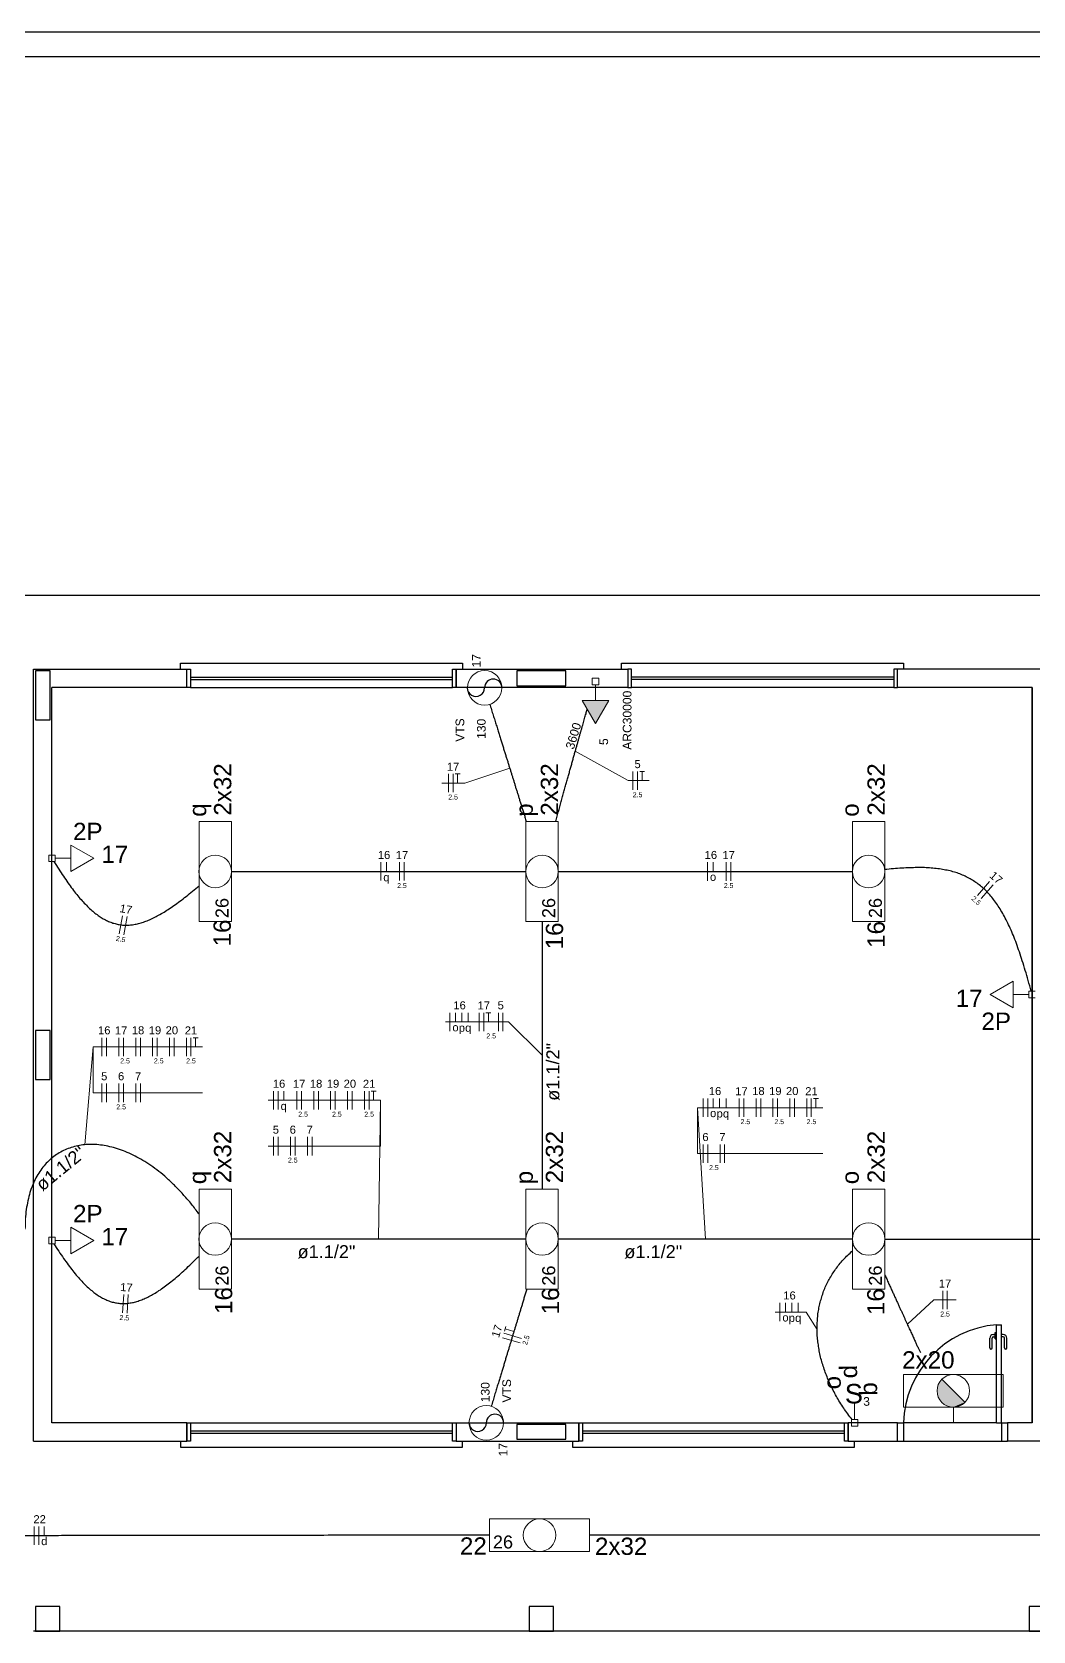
# Model space of a CAD drawing. Extents: x 210 to 779, y 61 to 241.
# Drawn here: x 375.34 to 383.51, y 209.26 to 222.31 of the extents above; entities that cross this region are included whole.
import ezdxf

# ---------------------------------------------------------------- set-up
doc = ezdxf.new("R2010")
doc.units = 0
doc.header["$LTSCALE"] = 2
doc.layers.get('0').update_dxf_attribs({"linetype": 'CONTINUOUS'})
for name, color, linetype in [('A-MURO', 2, 'CONTINUOUS'), ('A-PAREDE', 5, 'CONTINUOUS'), ('A-PISOS-NIVEL', 1, 'CONTINUOUS'), ('A-PORTA', 3, 'CONTINUOUS'), ('A-SOLEIRA', 1, 'CONTINUOUS'), ('AR-ESQ', 2, 'CONTINUOUS')]:
    doc.layers.add(name, color=color, linetype=linetype)
for name, color, linetype, lineweight in [('EL-Condutos', 4, 'CONTINUOUS', 30), ('EL-Fios', 9, 'CONTINUOUS', 20), ('EL-Textos condutos', 7, 'CONTINUOUS', 20), ('EL-Textos fios', 7, 'CONTINUOUS', 20), ('EL-Textos pontos', 5, 'CONTINUOUS', 20), ('P-SIMBOL', 5, 'CONTINUOUS', 20)]:
    doc.layers.add(name, color=color, linetype=linetype, lineweight=lineweight)
doc.styles.add('Arial', font='arial.ttf')

msp = doc.modelspace()

# ---------------------------------------------------------------- hatches: boundary and pattern name
at = {"layer": 'P-SIMBOL', "linetype": 'Continuous'}
for points in [[(379.826, 216.854), (379.934, 216.666), (380.043, 216.854)], [(382.762, 211.314), (382.752, 211.302), (382.748, 211.298), (382.745, 211.293), (382.738, 211.281), (382.735, 211.276), (382.734, 211.273), (382.733, 211.269), (382.731, 211.265), (382.729, 211.258), (382.728, 211.254), (382.726, 211.249), (382.725, 211.242), (382.724, 211.235), (382.724, 211.23), (382.723, 211.225), (382.723, 211.219), (382.724, 211.211), (382.724, 211.207), (382.725, 211.201), (382.725, 211.198), (382.726, 211.195), (382.727, 211.191), (382.727, 211.189), (382.729, 211.185), (382.73, 211.183), (382.731, 211.179), (382.732, 211.177), (382.731, 211.176), (382.732, 211.172), (382.734, 211.168), (382.735, 211.167), (382.735, 211.164), (382.737, 211.162), (382.738, 211.161), (382.739, 211.158), (382.741, 211.155), (382.743, 211.151), (382.745, 211.149), (382.746, 211.147), (382.748, 211.144), (382.749, 211.142), (382.751, 211.14), (382.753, 211.137), (382.755, 211.135), (382.759, 211.132), (382.761, 211.128), (382.763, 211.126), (382.765, 211.124), (382.769, 211.12), (382.772, 211.119), (382.775, 211.116), (382.778, 211.115), (382.779, 211.114), (382.783, 211.111), (382.785, 211.109), (382.79, 211.107), (382.792, 211.105), (382.795, 211.104), (382.797, 211.102), (382.799, 211.102), (382.801, 211.101), (382.802, 211.1), (382.808, 211.098), (382.811, 211.096), (382.814, 211.095), (382.815, 211.095), (382.816, 211.094), (382.819, 211.094), (382.82, 211.093), (382.822, 211.093), (382.824, 211.093), (382.828, 211.092), (382.831, 211.091), (382.834, 211.091), (382.837, 211.09), (382.855, 211.088)], [(382.949, 211.127), (382.762, 211.314), (382.855, 211.088)], [(382.949, 211.127), (382.944, 211.122), (382.94, 211.119), (382.934, 211.115), (382.928, 211.11), (382.925, 211.108), (382.923, 211.107), (382.921, 211.105), (382.918, 211.104), (382.909, 211.1), (382.906, 211.099), (382.899, 211.096), (382.893, 211.094), (382.889, 211.093), (382.88, 211.091), (382.876, 211.09), (382.872, 211.089), (382.855, 211.088)]]:
    msp.add_hatch(color=256, dxfattribs=at).paths.add_polyline_path(points)

# ---------------------------------------------------------------- linework, layer by layer
for centre, start, end in [((379.1, 216.958), 0.0193, 180), ((378.959, 216.958), 179.981, 0.0001), ((379.114, 210.959), 0.0193, 180), ((378.973, 210.959), 179.98, 0.0003)]:
    msp.add_arc(centre, 0.0706, start, end)
at = {"layer": 'A-MURO', "color": 251}
for p, q in [((325.148, 222.31), (405.148, 222.31)), ((325.348, 222.11), (404.913, 222.11))]:
    msp.add_line(p, q, dxfattribs=at)
at = {"layer": 'A-PAREDE', "color": 251}
for p, q in [((375.348, 213.96), (375.348, 217.11)), ((375.348, 217.11), (376.598, 217.11)), ((376.598, 216.96), (376.598, 217.11)), ((382.398, 216.96), (382.398, 217.11)), ((375.348, 210.96), (375.348, 216.96)), ((375.348, 210.81), (375.348, 216.96)), ((375.498, 210.96), (375.498, 216.96)), ((375.498, 210.96), (375.498, 216.96)), ((376.598, 216.96), (375.498, 216.96)), ((383.498, 216.96), (383.498, 210.96)), ((376.598, 210.96), (375.498, 210.96)), ((376.598, 210.96), (376.598, 210.81)), ((378.798, 210.96), (379.798, 210.96)), ((378.798, 210.96), (378.798, 210.81)), ((379.798, 210.96), (379.798, 210.81)), ((381.998, 210.81), (381.998, 210.96)), ((383.298, 210.96), (383.298, 210.81)), ((383.498, 210.96), (383.298, 210.96)), ((375.348, 210.81), (376.598, 210.81)), ((378.798, 210.81), (379.798, 210.81)), ((384.748, 210.81), (383.292, 210.81))]:
    msp.add_line(p, q, dxfattribs=at)
for points in [[(375.363, 216.695), (375.483, 216.695), (375.483, 217.095), (375.363, 217.095)], [(380.198, 217.11), (380.198, 216.96), (378.798, 216.96), (378.798, 217.11)], [(379.293, 217.095), (379.293, 216.975), (379.693, 216.975), (379.693, 217.095)], [(375.363, 213.76), (375.483, 213.76), (375.483, 214.16), (375.363, 214.16)], [(379.293, 210.945), (379.293, 210.825), (379.693, 210.825), (379.693, 210.945)], [(382.398, 210.96), (381.998, 210.96), (381.998, 210.81), (382.398, 210.81)], [(375.563, 209.46), (375.363, 209.46), (375.363, 209.26), (375.563, 209.26)], [(379.593, 209.46), (379.393, 209.46), (379.393, 209.26), (379.593, 209.26)], [(383.673, 209.46), (383.473, 209.46), (383.473, 209.26), (383.673, 209.26)]]:
    msp.add_lwpolyline(points, close=True, dxfattribs=at)
for points in [[(384.748, 217.11), (382.398, 217.11)], [(383.498, 210.96), (383.498, 210.96), (383.498, 216.96), (382.398, 216.96)]]:
    msp.add_lwpolyline(points, dxfattribs=at)
at = {"layer": 'A-PISOS-NIVEL', "color": 251}
for p, q in [((400.548, 217.71), (342.148, 217.71)), ((391.798, 209.26), (375.348, 209.26))]:
    msp.add_line(p, q, dxfattribs=at)
at = {"layer": 'A-PORTA', "color": 251}
for p, q in [((383.182, 211.68), (383.197, 211.68)), ((383.197, 211.645), (383.197, 211.695)), ((383.197, 211.695), (383.202, 211.695)), ((383.247, 211.695), (383.242, 211.695)), ((383.247, 211.645), (383.247, 211.695)), ((383.262, 211.68), (383.247, 211.68)), ((383.152, 211.57), (383.152, 211.65)), ((383.172, 211.57), (383.172, 211.65)), ((383.182, 211.66), (383.197, 211.66)), ((383.197, 211.645), (383.202, 211.645)), ((383.247, 211.645), (383.242, 211.645)), ((383.262, 211.66), (383.247, 211.66)), ((383.272, 211.57), (383.272, 211.65)), ((383.292, 211.57), (383.292, 211.65))]:
    msp.add_line(p, q, dxfattribs=at)
for centre, radius, start, end in [((383.277, 210.933), 0.83, 94.7788, 178.1499), ((383.182, 211.65), 0.03, 90, 180), ((383.262, 211.65), 0.03, 0, 90), ((383.162, 211.57), 0.01, 180, 0), ((383.182, 211.65), 0.01, 90, 180), ((383.262, 211.65), 0.01, 0, 90), ((383.282, 211.57), 0.01, 180, 0)]:
    msp.add_arc(centre, radius, start, end, dxfattribs=at)
at = {"layer": 'A-SOLEIRA', "color": 251}
for p, q in [((383.208, 210.96), (382.448, 210.96)), ((382.448, 210.81), (383.248, 210.81))]:
    msp.add_line(p, q, dxfattribs=at)
at = {"layer": 'AR-ESQ', "color": 251}
for p, q in [((376.628, 217.045), (378.768, 217.045)), ((376.628, 217.025), (378.768, 217.025)), ((382.368, 217.045), (380.228, 217.045)), ((382.368, 217.025), (380.228, 217.025)), ((376.628, 216.96), (378.768, 216.96)), ((382.368, 216.96), (380.228, 216.96)), ((383.208, 210.96), (383.208, 211.76)), ((383.208, 211.76), (383.248, 211.76)), ((383.248, 210.96), (383.248, 211.76)), ((376.628, 210.96), (378.768, 210.96)), ((376.628, 210.895), (378.768, 210.895)), ((379.828, 210.96), (381.968, 210.96)), ((379.828, 210.895), (381.968, 210.895)), ((382.398, 210.96), (382.448, 210.96)), ((382.448, 210.96), (382.448, 210.81)), ((383.208, 210.96), (383.248, 210.96)), ((383.248, 210.96), (383.248, 210.81)), ((383.248, 210.96), (383.298, 210.96)), ((376.628, 210.875), (378.768, 210.875)), ((379.828, 210.875), (381.968, 210.875)), ((382.398, 210.81), (382.448, 210.81)), ((383.248, 210.81), (383.298, 210.81))]:
    msp.add_line(p, q, dxfattribs=at)
for points in [[(376.548, 217.11), (376.548, 217.16), (378.848, 217.16), (378.848, 217.11)], [(380.148, 217.11), (380.148, 217.16), (382.448, 217.16), (382.448, 217.11)], [(376.548, 210.81), (376.548, 210.76), (378.848, 210.76), (378.848, 210.81)], [(379.748, 210.81), (379.748, 210.76), (382.048, 210.76), (382.048, 210.81)]]:
    msp.add_lwpolyline(points, dxfattribs=at)
for points in [[(376.598, 217.11), (376.628, 217.11), (376.628, 216.96), (376.598, 216.96)], [(378.768, 217.11), (378.798, 217.11), (378.798, 216.96), (378.768, 216.96)], [(380.228, 217.11), (380.198, 217.11), (380.198, 216.96), (380.228, 216.96)], [(382.398, 217.11), (382.368, 217.11), (382.368, 216.96), (382.398, 216.96)], [(376.598, 210.96), (376.628, 210.96), (376.628, 210.81), (376.598, 210.81)], [(378.768, 210.96), (378.798, 210.96), (378.798, 210.81), (378.768, 210.81)], [(379.798, 210.96), (379.828, 210.96), (379.828, 210.81), (379.798, 210.81)], [(381.968, 210.96), (381.998, 210.96), (381.998, 210.81), (381.968, 210.81)]]:
    msp.add_lwpolyline(points, close=True, dxfattribs=at)
at = {"layer": 'EL-Condutos', "linetype": 'Continuous'}
for points in [[(379.071, 216.825), (379.086, 216.779), (379.099, 216.735), (379.113, 216.693), (379.125, 216.653), (379.137, 216.614), (379.148, 216.578), (379.159, 216.542), (379.17, 216.509), (379.18, 216.476), (379.19, 216.444), (379.199, 216.414), (379.209, 216.384), (379.218, 216.356), (379.226, 216.327), (379.235, 216.3), (379.244, 216.273), (379.252, 216.246), (379.26, 216.219), (379.269, 216.192), (379.277, 216.165), (379.285, 216.138), (379.294, 216.111), (379.303, 216.083), (379.311, 216.055), (379.32, 216.026), (379.33, 215.996), (379.339, 215.966), (379.349, 215.934), (379.359, 215.901), (379.37, 215.867)], [(379.609, 215.866), (379.622, 215.911), (379.634, 215.955), (379.646, 215.997), (379.657, 216.039), (379.668, 216.08), (379.679, 216.119), (379.69, 216.158), (379.701, 216.195), (379.711, 216.232), (379.721, 216.267), (379.73, 216.302), (379.74, 216.335), (379.749, 216.368), (379.758, 216.399), (379.766, 216.43), (379.775, 216.46), (379.783, 216.488), (379.791, 216.516), (379.798, 216.543), (379.806, 216.569), (379.813, 216.594), (379.82, 216.618), (379.827, 216.642), (379.833, 216.664), (379.839, 216.686), (379.845, 216.707), (379.851, 216.727), (379.857, 216.746), (379.862, 216.764), (379.867, 216.782)], [(375.515, 215.539), (375.554, 215.478), (375.592, 215.42), (375.629, 215.366), (375.665, 215.316), (375.701, 215.271), (375.736, 215.229), (375.771, 215.191), (375.806, 215.157), (375.84, 215.126), (375.875, 215.1), (375.909, 215.078), (375.943, 215.059), (375.978, 215.044), (376.013, 215.033), (376.048, 215.025), (376.084, 215.021), (376.12, 215.021), (376.157, 215.024), (376.196, 215.032), (376.235, 215.042), (376.275, 215.057), (376.316, 215.074), (376.358, 215.096), (376.402, 215.121), (376.447, 215.149), (376.494, 215.181), (376.543, 215.216), (376.593, 215.255), (376.645, 215.297), (376.699, 215.342)], [(376.964, 215.459), (377.077, 215.459), (377.182, 215.459), (377.282, 215.459), (377.376, 215.459), (377.464, 215.459), (377.548, 215.459), (377.627, 215.459), (377.703, 215.459), (377.775, 215.459), (377.844, 215.459), (377.911, 215.459), (377.976, 215.459), (378.04, 215.459), (378.102, 215.459), (378.164, 215.459), (378.227, 215.459), (378.289, 215.459), (378.353, 215.459), (378.418, 215.459), (378.485, 215.459), (378.554, 215.459), (378.626, 215.459), (378.702, 215.459), (378.781, 215.459), (378.865, 215.459), (378.953, 215.459), (379.047, 215.459), (379.146, 215.459), (379.252, 215.459), (379.364, 215.459)], [(379.631, 215.458), (379.743, 215.458), (379.849, 215.458), (379.948, 215.458), (380.042, 215.458), (380.13, 215.458), (380.214, 215.458), (380.293, 215.458), (380.369, 215.458), (380.441, 215.458), (380.51, 215.458), (380.577, 215.458), (380.642, 215.458), (380.706, 215.458), (380.768, 215.458), (380.831, 215.458), (380.893, 215.458), (380.955, 215.458), (381.019, 215.458), (381.084, 215.458), (381.151, 215.458), (381.22, 215.458), (381.292, 215.458), (381.368, 215.458), (381.447, 215.458), (381.531, 215.458), (381.619, 215.458), (381.713, 215.458), (381.813, 215.458), (381.918, 215.458), (382.031, 215.458)], [(383.49, 214.482), (383.466, 214.569), (383.442, 214.651), (383.418, 214.729), (383.394, 214.802), (383.37, 214.871), (383.345, 214.935), (383.319, 214.996), (383.292, 215.052), (383.265, 215.104), (383.236, 215.153), (383.207, 215.198), (383.176, 215.239), (383.144, 215.277), (383.111, 215.311), (383.076, 215.342), (383.039, 215.369), (383.001, 215.394), (382.961, 215.415), (382.919, 215.434), (382.875, 215.45), (382.828, 215.463), (382.78, 215.473), (382.729, 215.481), (382.675, 215.486), (382.619, 215.49), (382.56, 215.49), (382.498, 215.489), (382.434, 215.486), (382.366, 215.481), (382.295, 215.474)], [(379.498, 215.051), (379.498, 214.955), (379.498, 214.864), (379.498, 214.777), (379.498, 214.694), (379.498, 214.616), (379.498, 214.54), (379.498, 214.468), (379.498, 214.398), (379.498, 214.331), (379.498, 214.266), (379.498, 214.202), (379.498, 214.14), (379.498, 214.079), (379.498, 214.019), (379.498, 213.959), (379.498, 213.899), (379.498, 213.838), (379.498, 213.777), (379.498, 213.715), (379.498, 213.652), (379.498, 213.587), (379.498, 213.519), (379.498, 213.45), (379.498, 213.377), (379.498, 213.302), (379.498, 213.223), (379.498, 213.141), (379.498, 213.054), (379.498, 212.963), (379.498, 212.867)], [(376.698, 212.664), (376.638, 212.743), (376.576, 212.815), (376.513, 212.882), (376.45, 212.943), (376.386, 212.998), (376.321, 213.047), (376.257, 213.091), (376.192, 213.128), (376.128, 213.159), (376.065, 213.185), (376.002, 213.205), (375.94, 213.219), (375.88, 213.228), (375.821, 213.231), (375.764, 213.228), (375.709, 213.22), (375.656, 213.206), (375.606, 213.187), (375.558, 213.162), (375.514, 213.132), (375.472, 213.097), (375.434, 213.056), (375.399, 213.01), (375.368, 212.958), (375.342, 212.902), (375.319, 212.84), (375.302, 212.772), (375.289, 212.7), (375.281, 212.623), (375.278, 212.54)], [(379.364, 212.459), (379.252, 212.459), (379.146, 212.459), (379.047, 212.459), (378.953, 212.459), (378.865, 212.459), (378.781, 212.459), (378.702, 212.459), (378.626, 212.459), (378.554, 212.459), (378.485, 212.459), (378.418, 212.459), (378.353, 212.459), (378.289, 212.459), (378.227, 212.459), (378.164, 212.459), (378.102, 212.459), (378.04, 212.459), (377.976, 212.459), (377.911, 212.459), (377.844, 212.459), (377.775, 212.459), (377.703, 212.459), (377.627, 212.459), (377.548, 212.459), (377.464, 212.459), (377.376, 212.459), (377.282, 212.459), (377.182, 212.459), (377.077, 212.459), (376.964, 212.459)], [(382.031, 212.459), (381.918, 212.459), (381.813, 212.459), (381.713, 212.459), (381.619, 212.459), (381.531, 212.459), (381.447, 212.459), (381.368, 212.459), (381.292, 212.459), (381.22, 212.459), (381.151, 212.459), (381.084, 212.459), (381.019, 212.459), (380.955, 212.459), (380.893, 212.459), (380.831, 212.459), (380.768, 212.459), (380.706, 212.459), (380.642, 212.459), (380.577, 212.459), (380.51, 212.459), (380.441, 212.459), (380.369, 212.459), (380.293, 212.459), (380.214, 212.459), (380.13, 212.459), (380.042, 212.459), (379.948, 212.459), (379.849, 212.459), (379.743, 212.459), (379.631, 212.459)], [(382.296, 212.459), (382.416, 212.459), (382.528, 212.459), (382.635, 212.459), (382.735, 212.459), (382.829, 212.459), (382.919, 212.459), (383.004, 212.459), (383.084, 212.459), (383.162, 212.459), (383.236, 212.459), (383.308, 212.459), (383.377, 212.459), (383.445, 212.459), (383.512, 212.459), (383.579, 212.459), (383.645, 212.459), (383.712, 212.459), (383.78, 212.459), (383.85, 212.459), (383.922, 212.459), (383.996, 212.459), (384.073, 212.459), (384.154, 212.459), (384.239, 212.459), (384.328, 212.459), (384.423, 212.459), (384.523, 212.459), (384.629, 212.459), (384.742, 212.459), (384.862, 212.459)], [(375.514, 212.42), (375.554, 212.359), (375.593, 212.301), (375.631, 212.248), (375.669, 212.199), (375.706, 212.154), (375.742, 212.114), (375.778, 212.077), (375.814, 212.045), (375.849, 212.017), (375.885, 211.993), (375.92, 211.973), (375.955, 211.957), (375.991, 211.945), (376.026, 211.937), (376.062, 211.933), (376.099, 211.933), (376.136, 211.937), (376.173, 211.944), (376.211, 211.956), (376.25, 211.971), (376.29, 211.989), (376.33, 212.012), (376.372, 212.038), (376.415, 212.068), (376.458, 212.101), (376.504, 212.138), (376.55, 212.178), (376.598, 212.222), (376.648, 212.27), (376.699, 212.32)], [(382.029, 210.985), (381.993, 211.032), (381.96, 211.079), (381.929, 211.127), (381.901, 211.175), (381.875, 211.224), (381.851, 211.273), (381.829, 211.323), (381.81, 211.372), (381.793, 211.422), (381.778, 211.471), (381.766, 211.521), (381.757, 211.57), (381.75, 211.62), (381.745, 211.669), (381.743, 211.718), (381.744, 211.766), (381.747, 211.814), (381.752, 211.861), (381.761, 211.908), (381.772, 211.954), (381.785, 211.999), (381.801, 212.044), (381.82, 212.087), (381.842, 212.13), (381.867, 212.172), (381.894, 212.212), (381.924, 212.252), (381.957, 212.29), (381.993, 212.327), (382.031, 212.362)], [(382.296, 212.168), (382.311, 212.133), (382.326, 212.1), (382.341, 212.067), (382.355, 212.036), (382.369, 212.006), (382.382, 211.977), (382.395, 211.949), (382.408, 211.921), (382.419, 211.895), (382.431, 211.87), (382.442, 211.846), (382.453, 211.822), (382.463, 211.8), (382.473, 211.778), (382.482, 211.757), (382.491, 211.737), (382.5, 211.718), (382.509, 211.7), (382.517, 211.682), (382.524, 211.665), (382.532, 211.649), (382.539, 211.633), (382.546, 211.618), (382.552, 211.604), (382.558, 211.591), (382.564, 211.578), (382.57, 211.566), (382.576, 211.554), (382.581, 211.543), (382.586, 211.532)], [(379.374, 212.05), (379.363, 212.016), (379.353, 211.984), (379.344, 211.952), (379.335, 211.921), (379.326, 211.892), (379.317, 211.863), (379.308, 211.834), (379.3, 211.807), (379.292, 211.78), (379.283, 211.753), (379.275, 211.726), (379.267, 211.699), (379.259, 211.673), (379.251, 211.646), (379.243, 211.618), (379.234, 211.591), (379.226, 211.563), (379.217, 211.534), (379.208, 211.505), (379.199, 211.474), (379.19, 211.443), (379.18, 211.41), (379.169, 211.377), (379.159, 211.341), (379.148, 211.305), (379.136, 211.267), (379.124, 211.227), (379.111, 211.185), (379.098, 211.141), (379.084, 211.095)], [(379.064, 210.042), (378.715, 210.041), (378.386, 210.041), (378.077, 210.041), (377.786, 210.041), (377.511, 210.04), (377.251, 210.04), (377.004, 210.04), (376.77, 210.04), (376.545, 210.039), (376.33, 210.039), (376.122, 210.039), (375.92, 210.039), (375.722, 210.039), (375.528, 210.038), (375.334, 210.038), (375.141, 210.038), (374.947, 210.038), (374.749, 210.038), (374.547, 210.037), (374.339, 210.037), (374.124, 210.037), (373.899, 210.037), (373.665, 210.037), (373.418, 210.036), (373.158, 210.036), (372.883, 210.036), (372.592, 210.036), (372.283, 210.035), (371.954, 210.035), (371.605, 210.035)], [(387.302, 210.042), (386.955, 210.042), (386.629, 210.042), (386.322, 210.042), (386.032, 210.042), (385.759, 210.042), (385.5, 210.042), (385.255, 210.042), (385.022, 210.042), (384.799, 210.042), (384.585, 210.042), (384.378, 210.042), (384.177, 210.042), (383.981, 210.042), (383.787, 210.042), (383.596, 210.042), (383.404, 210.042), (383.21, 210.042), (383.014, 210.042), (382.813, 210.042), (382.606, 210.042), (382.392, 210.042), (382.169, 210.042), (381.936, 210.042), (381.691, 210.042), (381.432, 210.042), (381.159, 210.042), (380.869, 210.042), (380.562, 210.042), (380.236, 210.042), (379.889, 210.042)]]:
    msp.add_spline(points, degree=3, dxfattribs=at)
at = {"layer": 'EL-Fios'}
for p, q in [((378.734, 216.105), (378.734, 216.255)), ((378.772, 216.105), (378.772, 216.255)), ((378.789, 216.255), (378.829, 216.255)), ((378.809, 216.18), (378.809, 216.255)), ((380.24, 216.125), (380.24, 216.275)), ((380.277, 216.125), (380.277, 216.275)), ((380.295, 216.275), (380.335, 216.275)), ((380.315, 216.2), (380.315, 216.275)), ((378.183, 215.384), (378.183, 215.534)), ((378.228, 215.459), (378.228, 215.534)), ((378.336, 215.384), (378.336, 215.534)), ((378.373, 215.384), (378.373, 215.534)), ((380.849, 215.383), (380.849, 215.534)), ((380.894, 215.458), (380.894, 215.534)), ((381.002, 215.383), (381.002, 215.534)), ((381.039, 215.383), (381.039, 215.534)), ((383.053, 215.262), (383.151, 215.376)), ((383.082, 215.238), (383.18, 215.351)), ((376.048, 214.949), (376.074, 215.096)), ((376.085, 214.942), (376.111, 215.09)), ((378.747, 214.156), (378.747, 214.306)), ((378.792, 214.231), (378.792, 214.306)), ((378.844, 214.231), (378.844, 214.306)), ((378.896, 214.231), (378.896, 214.306)), ((378.985, 214.156), (378.985, 214.306)), ((379.023, 214.156), (379.023, 214.306)), ((379.04, 214.306), (379.08, 214.306)), ((379.06, 214.231), (379.06, 214.306)), ((379.142, 214.156), (379.142, 214.306)), ((379.179, 214.156), (379.179, 214.306)), ((375.906, 213.952), (375.906, 214.102)), ((375.944, 213.952), (375.944, 214.102)), ((376.044, 213.952), (376.044, 214.102)), ((376.082, 213.952), (376.082, 214.102)), ((376.182, 213.952), (376.182, 214.102)), ((376.22, 213.952), (376.22, 214.102)), ((376.32, 213.952), (376.32, 214.102)), ((376.357, 213.952), (376.357, 214.102)), ((376.458, 213.952), (376.458, 214.102)), ((376.495, 213.952), (376.495, 214.102)), ((376.596, 213.952), (376.596, 214.102)), ((376.633, 213.952), (376.633, 214.102)), ((376.651, 214.102), (376.691, 214.102)), ((376.671, 214.027), (376.671, 214.102)), ((375.906, 213.577), (375.906, 213.727)), ((375.944, 213.577), (375.944, 213.727)), ((376.044, 213.577), (376.044, 213.727)), ((376.082, 213.577), (376.082, 213.727)), ((376.182, 213.577), (376.182, 213.727)), ((376.22, 213.577), (376.22, 213.727)), ((377.307, 213.517), (377.307, 213.667)), ((377.345, 213.517), (377.345, 213.667)), ((377.39, 213.592), (377.39, 213.667)), ((377.497, 213.517), (377.497, 213.667)), ((377.535, 213.517), (377.535, 213.667)), ((377.635, 213.517), (377.635, 213.667)), ((377.673, 213.517), (377.673, 213.667)), ((377.773, 213.517), (377.773, 213.667)), ((377.811, 213.517), (377.811, 213.667)), ((377.911, 213.517), (377.911, 213.667)), ((377.949, 213.517), (377.949, 213.667)), ((378.049, 213.517), (378.049, 213.667)), ((378.086, 213.517), (378.086, 213.667)), ((378.104, 213.667), (378.144, 213.667)), ((378.124, 213.592), (378.124, 213.667)), ((380.813, 213.456), (380.813, 213.606)), ((380.85, 213.456), (380.85, 213.606)), ((380.895, 213.531), (380.895, 213.606)), ((380.947, 213.531), (380.947, 213.606)), ((381, 213.531), (381, 213.606)), ((381.107, 213.456), (381.107, 213.606)), ((381.145, 213.456), (381.145, 213.606)), ((381.245, 213.456), (381.245, 213.606)), ((381.283, 213.456), (381.283, 213.606)), ((381.383, 213.456), (381.383, 213.606)), ((381.421, 213.456), (381.421, 213.606)), ((381.521, 213.456), (381.521, 213.606)), ((381.559, 213.456), (381.559, 213.606)), ((381.659, 213.456), (381.659, 213.606)), ((381.696, 213.456), (381.696, 213.606)), ((381.714, 213.606), (381.754, 213.606)), ((381.734, 213.531), (381.734, 213.606)), ((377.307, 213.142), (377.307, 213.292)), ((377.345, 213.142), (377.345, 213.292)), ((377.445, 213.142), (377.445, 213.292)), ((377.483, 213.142), (377.483, 213.292)), ((377.583, 213.142), (377.583, 213.292)), ((377.621, 213.142), (377.621, 213.292)), ((380.813, 213.081), (380.813, 213.231)), ((380.85, 213.081), (380.85, 213.231)), ((380.951, 213.081), (380.951, 213.231)), ((380.988, 213.081), (380.988, 213.231)), ((376.073, 211.857), (376.084, 212.007)), ((376.111, 211.855), (376.121, 212.005)), ((381.439, 211.788), (381.439, 211.938)), ((381.484, 211.863), (381.484, 211.938)), ((381.537, 211.863), (381.537, 211.938)), ((381.589, 211.863), (381.589, 211.938)), ((382.768, 211.887), (382.768, 212.037)), ((382.805, 211.887), (382.805, 212.037)), ((379.33, 211.647), (379.186, 211.69)), ((379.191, 211.707), (379.203, 211.745)), ((379.269, 211.704), (379.197, 211.726)), ((379.319, 211.611), (379.175, 211.654)), ((375.353, 209.963), (375.353, 210.113)), ((375.391, 209.963), (375.391, 210.113)), ((375.436, 210.038), (375.436, 210.113))]:
    msp.add_line(p, q, dxfattribs=at)
at = {"layer": 'EL-Textos fios'}
for p, q in [((379.769, 216.44), (380.202, 216.2)), ((379.234, 216.303), (378.867, 216.18)), ((378.867, 216.18), (378.681, 216.18)), ((380.202, 216.2), (380.372, 216.2)), ((379.225, 214.231), (378.709, 214.231)), ((379.498, 213.959), (379.225, 214.231)), ((375.768, 213.228), (375.835, 214.027)), ((375.835, 214.027), (376.728, 214.027)), ((375.835, 214.027), (375.835, 213.652)), ((375.835, 213.652), (376.728, 213.652)), ((378.181, 213.592), (377.262, 213.592)), ((378.164, 212.459), (378.181, 213.592)), ((378.181, 213.592), (378.181, 213.217)), ((380.831, 212.459), (380.768, 213.531)), ((380.768, 213.531), (381.791, 213.531)), ((380.768, 213.531), (380.768, 213.156)), ((378.181, 213.217), (377.262, 213.217)), ((380.768, 213.156), (381.791, 213.156)), ((382.48, 211.763), (382.696, 211.962)), ((382.696, 211.962), (382.877, 211.962)), ((381.653, 211.863), (381.402, 211.863)), ((381.743, 211.722), (381.653, 211.863))]:
    msp.add_line(p, q, dxfattribs=at)
at = {"layer": 'P-SIMBOL'}
for p, q in [((379.908, 217.035), (379.961, 217.035)), ((379.908, 216.982), (379.908, 217.035)), ((379.961, 217.035), (379.961, 216.982)), ((379.961, 216.982), (379.908, 216.982)), ((379.934, 216.854), (379.934, 216.982)), ((379.826, 216.854), (380.043, 216.854)), ((379.934, 216.666), (379.826, 216.854)), ((380.043, 216.854), (379.934, 216.666)), ((376.699, 215.051), (376.699, 215.867)), ((376.699, 215.867), (376.964, 215.867)), ((376.964, 215.051), (376.964, 215.867)), ((379.365, 215.05), (379.365, 215.867)), ((379.365, 215.867), (379.63, 215.867)), ((379.63, 215.05), (379.63, 215.867)), ((382.031, 215.05), (382.031, 215.867)), ((382.031, 215.867), (382.296, 215.867)), ((382.296, 215.05), (382.296, 215.867)), ((375.472, 215.54), (375.472, 215.593)), ((375.472, 215.593), (375.525, 215.593)), ((375.525, 215.593), (375.525, 215.54)), ((375.653, 215.674), (375.84, 215.566)), ((375.653, 215.458), (375.653, 215.674)), ((375.525, 215.54), (375.472, 215.54)), ((375.653, 215.566), (375.525, 215.566)), ((375.84, 215.566), (375.653, 215.458)), ((376.699, 215.051), (376.964, 215.051)), ((379.365, 215.05), (379.63, 215.05)), ((382.031, 215.05), (382.296, 215.05)), ((383.155, 214.455), (383.342, 214.563)), ((383.342, 214.563), (383.342, 214.346)), ((383.342, 214.346), (383.155, 214.455)), ((383.342, 214.455), (383.47, 214.455)), ((383.47, 214.428), (383.47, 214.481)), ((383.47, 214.481), (383.523, 214.481)), ((383.523, 214.428), (383.47, 214.428)), ((376.699, 212.051), (376.699, 212.867)), ((376.699, 212.867), (376.964, 212.867)), ((376.964, 212.051), (376.964, 212.867)), ((379.365, 212.051), (379.365, 212.867)), ((379.365, 212.867), (379.63, 212.867)), ((379.63, 212.051), (379.63, 212.867)), ((382.031, 212.051), (382.031, 212.867)), ((382.031, 212.867), (382.296, 212.867)), ((382.296, 212.051), (382.296, 212.867)), ((375.472, 212.42), (375.472, 212.473)), ((375.472, 212.473), (375.525, 212.473)), ((375.525, 212.473), (375.525, 212.42)), ((375.653, 212.555), (375.84, 212.446)), ((375.653, 212.338), (375.653, 212.555)), ((375.525, 212.42), (375.472, 212.42)), ((375.653, 212.446), (375.525, 212.446)), ((375.84, 212.446), (375.653, 212.338)), ((376.699, 212.051), (376.964, 212.051)), ((379.365, 212.051), (379.63, 212.051)), ((382.031, 212.051), (382.296, 212.051)), ((382.447, 211.088), (382.447, 211.353)), ((383.263, 211.353), (382.447, 211.353)), ((382.949, 211.127), (382.762, 211.314)), ((383.263, 211.088), (383.263, 211.353)), ((382.047, 211.114), (382.049, 210.986)), ((383.263, 211.088), (382.447, 211.088)), ((382.855, 210.959), (382.855, 211.088)), ((382.023, 210.985), (382.076, 210.986)), ((382.023, 210.932), (382.023, 210.985)), ((382.076, 210.933), (382.023, 210.932)), ((382.076, 210.986), (382.076, 210.933)), ((379.069, 210.175), (379.886, 210.175)), ((379.069, 210.175), (379.069, 209.91)), ((379.886, 210.175), (379.886, 209.91)), ((379.069, 209.91), (379.886, 209.91))]:
    msp.add_line(p, q, dxfattribs=at)
for centre, radius in [((379.03, 216.958), 0.141), ((376.831, 215.459), 0.133), ((379.498, 215.458), 0.133), ((382.164, 215.458), 0.133), ((376.831, 212.459), 0.133), ((379.498, 212.459), 0.133), ((382.164, 212.459), 0.133), ((382.855, 211.22), 0.133), ((379.043, 210.959), 0.141), ((379.478, 210.042), 0.133)]:
    msp.add_circle(centre, radius, dxfattribs=at)

# ---------------------------------------------------------------- texts
at = {"layer": 'EL-Textos condutos', "char_height": 0.1059, "width": 0.88956, "attachment_point": 8, "line_spacing_factor": 0.798, "style": 'Arial'}
for insert, rotation in [((379.642, 213.823), 90.0002), ((375.605, 212.992), 39.3106)]:
    msp.add_mtext('ø1.1/2"', dxfattribs=dict(at, insert=insert, rotation=rotation))
for insert in [(377.739, 212.3), (380.406, 212.3)]:
    msp.add_mtext('ø1.1/2"', dxfattribs=dict(at, insert=insert))
at = {"layer": 'EL-Textos fios', "attachment_point": 8, "line_spacing_factor": 0.798, "style": 'Arial'}
for s, insert, char_height, width in [('17', (378.772, 216.281), 0.0653, 0.15673), ('5', (380.278, 216.301), 0.0653, 0.07837), ('2.5', (378.772, 216.045), 0.0406, 0.14614), ('2.5', (380.278, 216.064), 0.0406, 0.14614), ('16', (378.209, 215.56), 0.0653, 0.15673), ('17', (378.355, 215.56), 0.0653, 0.15673), ('16', (380.876, 215.56), 0.0653, 0.15673), ('17', (381.021, 215.56), 0.0653, 0.15673), ('q', (378.228, 215.359), 0.0653, 0.07837), ('2.5', (378.355, 215.323), 0.0406, 0.14614), ('o', (380.894, 215.381), 0.0653, 0.07837), ('2.5', (381.021, 215.323), 0.0406, 0.14614), ('16', (378.825, 214.333), 0.0653, 0.15673), ('17', (379.023, 214.333), 0.0653, 0.15673), ('5', (379.161, 214.333), 0.0653, 0.07837), ('16', (375.925, 214.129), 0.0653, 0.15673), ('17', (376.063, 214.129), 0.0653, 0.15673), ('18', (376.201, 214.129), 0.0653, 0.15673), ('19', (376.339, 214.129), 0.0653, 0.15673), ('20', (376.477, 214.129), 0.0653, 0.15673), ('21', (376.633, 214.129), 0.0653, 0.15673), ('o', (378.792, 214.153), 0.0653, 0.07837), ('p', (378.844, 214.131), 0.0653, 0.07837), ('q', (378.896, 214.131), 0.0653, 0.07837), ('2.5', (379.083, 214.096), 0.0406, 0.14614), ('2.5', (376.095, 213.892), 0.0406, 0.14614), ('2.5', (376.37, 213.892), 0.0406, 0.14614), ('2.5', (376.633, 213.892), 0.0406, 0.14614), ('5', (375.925, 213.754), 0.0653, 0.07837), ('6', (376.063, 213.754), 0.0653, 0.07837), ('7', (376.201, 213.754), 0.0653, 0.07837), ('16', (377.352, 213.693), 0.0653, 0.15673), ('18', (377.654, 213.693), 0.0653, 0.15673), ('19', (377.792, 213.693), 0.0653, 0.15673), ('20', (377.93, 213.693), 0.0653, 0.15673), ('21', (378.087, 213.693), 0.0653, 0.15673), ('17', (377.516, 213.693), 0.0653, 0.15673), ('16', (380.91, 213.633), 0.0653, 0.15673), ('17', (381.126, 213.633), 0.0653, 0.15673), ('18', (381.264, 213.633), 0.0653, 0.15673), ('19', (381.402, 213.633), 0.0653, 0.15673), ('20', (381.54, 213.633), 0.0653, 0.15673), ('21', (381.697, 213.633), 0.0653, 0.15673), ('2.5', (376.063, 213.517), 0.0406, 0.14614), ('q', (377.39, 213.492), 0.0653, 0.07837), ('2.5', (377.548, 213.457), 0.0406, 0.14614), ('2.5', (377.824, 213.457), 0.0406, 0.14614), ('2.5', (378.087, 213.457), 0.0406, 0.14614), ('o', (380.895, 213.453), 0.0653, 0.07837), ('p', (380.948, 213.431), 0.0653, 0.07837), ('q', (381, 213.431), 0.0653, 0.07837), ('5', (377.326, 213.318), 0.0653, 0.07837), ('6', (377.464, 213.318), 0.0653, 0.07837), ('7', (377.602, 213.318), 0.0653, 0.07837), ('2.5', (381.158, 213.396), 0.0406, 0.14614), ('2.5', (381.434, 213.396), 0.0406, 0.14614), ('2.5', (381.697, 213.396), 0.0406, 0.14614), ('6', (380.832, 213.258), 0.0653, 0.07837), ('7', (380.97, 213.258), 0.0653, 0.07837), ('2.5', (377.464, 213.082), 0.0406, 0.14614), ('2.5', (380.901, 213.021), 0.0406, 0.14614), ('17', (382.787, 212.063), 0.0653, 0.15673), ('16', (381.518, 211.965), 0.0653, 0.15673), ('o', (381.485, 211.785), 0.0653, 0.07837), ('p', (381.537, 211.763), 0.0653, 0.07837), ('q', (381.589, 211.763), 0.0653, 0.07837), ('2.5', (382.787, 211.826), 0.0406, 0.14614), ('22', (375.398, 210.14), 0.0653, 0.15673), ('d', (375.436, 209.96), 0.0653, 0.07837)]:
    msp.add_mtext(s, dxfattribs=dict(at, insert=insert, char_height=char_height, width=width))
for s, insert, char_height, width, rotation in [('17', (383.183, 215.383), 0.0653, 0.15673, 319.1891), ('2.5', (383.028, 215.205), 0.0406, 0.14614, 319.1891), ('17', (376.097, 215.119), 0.0653, 0.15673, 349.9855), ('2.5', (376.056, 214.886), 0.0406, 0.14614, 349.9855), ('17', (376.104, 212.032), 0.0653, 0.15673, 356.1563), ('2.5', (376.088, 211.796), 0.0406, 0.14614, 356.1563), ('17', (379.161, 211.698), 0.0653, 0.15673, 73.1381), ('2.5', (379.387, 211.629), 0.0406, 0.14614, 73.1381)]:
    msp.add_mtext(s, dxfattribs=dict(at, insert=insert, char_height=char_height, width=width, rotation=rotation))
at = {"layer": 'EL-Textos pontos', "line_spacing_factor": 0.798, "style": 'Arial'}
for s, insert, char_height, width, attachment_point, rotation in [('17', (378.998, 217.178), 0.0706, 0.16944, 8, 90.0002), ('ARC30000', (380.229, 216.693), 0.0706, 0.67776, 8, 90.0002), ('VTS', (378.864, 216.613), 0.0706, 0.25416, 8, 90.0002), ('130', (379.039, 216.623), 0.0706, 0.25416, 8, 90.0002), ('3600', (379.789, 216.555), 0.0706, 0.33888, 8, 73.0384), ('5', (380.038, 216.518), 0.0706, 0.08472, 8, 90.0002), ('2x32', (376.964, 215.914), 0.1412, 0.67776, 7, 90.0002), ('2x32', (379.631, 215.914), 0.1412, 0.67776, 7, 90.0002), ('2x32', (382.297, 215.914), 0.1412, 0.67776, 7, 90.0002), ('q', (376.8, 215.905), 0.141, 0.16944, 7, 90.0002), ('p', (379.466, 215.905), 0.141, 0.16944, 7, 90.0002), ('o', (382.085, 215.905), 0.141, 0.16944, 7, 90.0002), ('16', (376.96, 214.847), 0.1412, 0.33888, 7, 90.0002), ('16', (379.672, 214.823), 0.1412, 0.33888, 7, 90.0002), ('16', (382.297, 214.835), 0.1412, 0.33888, 7, 90.0002), ('2x32', (376.964, 212.915), 0.1412, 0.67776, 7, 90.0002), ('2x32', (379.672, 212.914), 0.1412, 0.67776, 7, 90.0002), ('2x32', (382.297, 212.915), 0.1412, 0.67776, 7, 90.0002), ('q', (376.8, 212.906), 0.141, 0.16944, 7, 90.0002), ('p', (379.466, 212.906), 0.141, 0.16944, 7, 90.0002), ('o', (382.085, 212.906), 0.141, 0.16944, 7, 90.0002), ('16', (376.972, 211.847), 0.1412, 0.33888, 7, 90.0002), ('16', (379.639, 211.844), 0.1412, 0.33888, 7, 90.0002), ('16', (382.295, 211.838), 0.1412, 0.33888, 7, 90.0002), ('p', (381.919, 211.375), 0.141, 0.16944, 8, 270.8306), ('130', (379.071, 211.209), 0.0706, 0.25416, 8, 90.0002), ('VTS', (379.246, 211.22), 0.0706, 0.25416, 8, 90.0002), ('o', (381.826, 211.286), 0.141, 0.16944, 8, 270.8306), ('q', (382.082, 211.234), 0.141, 0.16944, 8, 270.8306), ('17', (379.216, 210.74), 0.0706, 0.16944, 8, 90.0002)]:
    msp.add_mtext(s, dxfattribs=dict(at, insert=insert, char_height=char_height, width=width, attachment_point=attachment_point, rotation=rotation))
at = {"layer": 'EL-Textos pontos', "char_height": 0.1412, "line_spacing_factor": 0.798, "style": 'Arial'}
for s, insert, width, attachment_point in [('2P', (375.791, 215.715), 0.33888, 8), ('17', (376.012, 215.528), 0.33888, 8), ('17', (382.984, 214.353), 0.33888, 8), ('2P', (383.205, 214.166), 0.33888, 8), ('2P', (375.791, 212.596), 0.33888, 8), ('17', (376.012, 212.408), 0.33888, 8), ('22', (378.828, 209.883), 0.33888, 7), ('2x32', (379.93, 209.879), 0.67776, 7)]:
    msp.add_mtext(s, dxfattribs=dict(at, insert=insert, width=width, attachment_point=attachment_point))
at = {"layer": 'P-SIMBOL', "attachment_point": 7, "line_spacing_factor": 0.798, "style": 'Arial'}
for s, insert, char_height, width, rotation in [('26', (376.941, 215.078), 0.1059, 0.25416, 90.0002), ('26', (379.607, 215.078), 0.1059, 0.25416, 90.0002), ('26', (382.273, 215.078), 0.1059, 0.25416, 90.0002), ('26', (376.941, 212.078), 0.1059, 0.25416, 90.0002), ('26', (379.607, 212.078), 0.1059, 0.25416, 90.0002), ('26', (382.273, 212.078), 0.1059, 0.25416, 90.0002), ('S', (381.97, 211.114), 0.159, 0.19062, 0.8308), ('3', (382.12, 211.097), 0.0706, 0.08472, 0.8308)]:
    msp.add_mtext(s, dxfattribs=dict(at, insert=insert, char_height=char_height, width=width, rotation=rotation))
at = {"layer": 'P-SIMBOL', "line_spacing_factor": 0.798, "style": 'Arial'}
for s, insert, char_height, width, attachment_point in [('2x20', (382.865, 211.4), 0.1412, 0.67776, 9), ('26', (379.097, 209.932), 0.1059, 0.25416, 7)]:
    msp.add_mtext(s, dxfattribs=dict(at, insert=insert, char_height=char_height, width=width, attachment_point=attachment_point))

doc.saveas('drawing.dxf')
